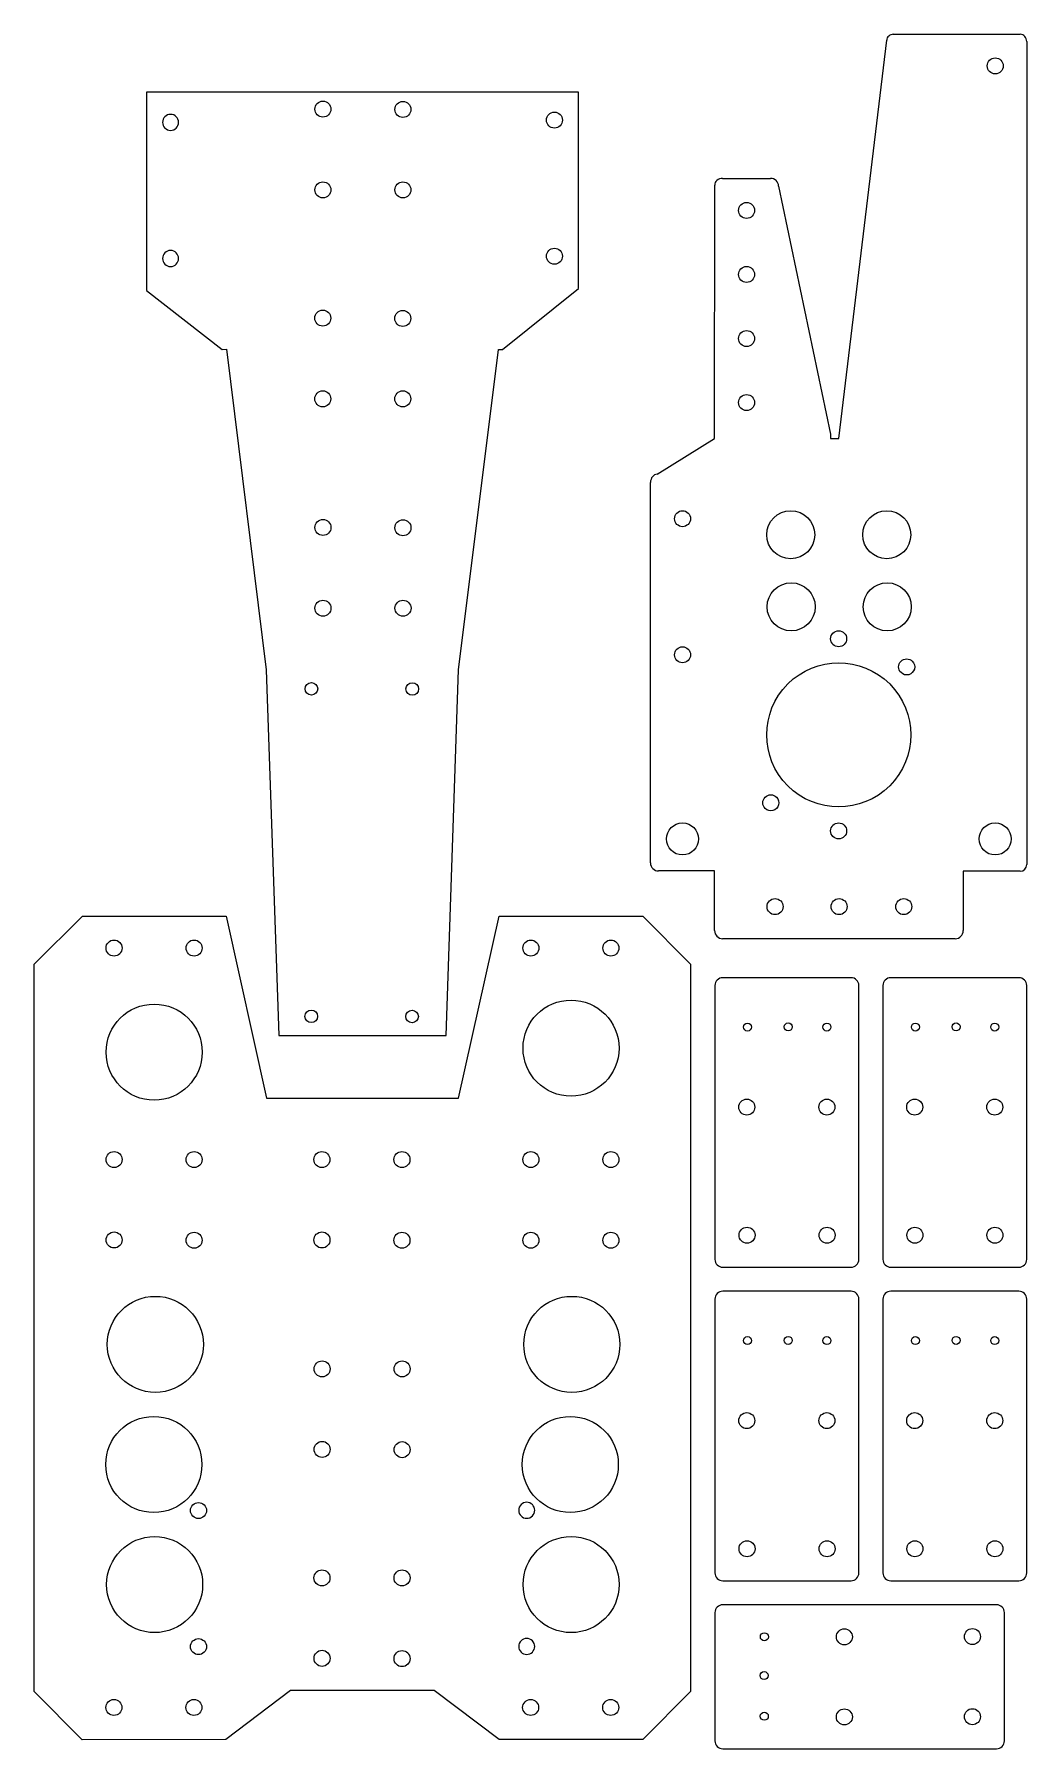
# Model space of a CAD drawing. Extents: x 0 to 15.5, y 0.9 to 27.6.
import ezdxf

# ---------------------------------------------------------------- set-up
doc = ezdxf.new("R2010")
doc.units = 0
doc.header["$MEASUREMENT"] = 0
doc.layers.get('0').update_dxf_attribs({"linetype": 'CONTINUOUS'})

msp = doc.modelspace()

# ---------------------------------------------------------------- linework, layer by layer
at = {"color": 7, "linetype": 'CONTINUOUS'}
for p, q in [((13.416312, 27.619129), (15.397924, 27.619129)), ((12.564236, 21.306629), (13.314236, 27.525379)), ((15.5, 27.507813), (15.5, 25.804688)), ((15.5, 25.804688), (15.5, 21.515625)), ((10.624132, 21.306629), (10.626385, 25.264858)), ((10.749653, 25.369129), (11.499653, 25.369129)), ((11.624653, 25.25), (12.435205, 21.378494)), ((15.5, 21.515625), (15.5, 16.3125)), ((9.727636, 20.75), (10.624132, 21.306629)), ((12.435205, 21.378494), (12.437153, 21.369129)), ((12.437153, 21.369129), (12.437153, 21.306629)), ((12.437153, 21.306629), (12.564236, 21.306629)), ((9.624132, 20.431629), (9.624132, 20.620971)), ((9.624132, 14.681629), (9.624132, 20.431629)), ((15.5, 16.3125), (15.5, 14.655438)), ((10.624132, 14.556629), (9.749132, 14.556629)), ((10.626073, 13.625), (10.624132, 14.556629)), ((15.397924, 14.553362), (14.505208, 14.553362)), ((14.505208, 14.553362), (14.508886, 13.625)), ((14.383886, 13.5), (10.751073, 13.5))]:
    msp.add_line(p, q, dxfattribs=at)
for points in [[(15.008886, 27, -1), (15.008886, 27.25, -1)], [(4.507689, 26.325677, -1), (4.507689, 26.575677, -1)], [(5.882133, 26.446026, -1), (5.632133, 26.446026, -1)], [(2.128484, 26.11926, 1), (2.128484, 26.36926, 1)], [(8.123839, 26.154917, -1), (8.123839, 26.404917, -1)], [(4.507689, 25.065378, -1), (4.507689, 25.315378, -1)], [(5.757689, 25.065378, -1), (5.757689, 25.315378, -1)], [(10.999653, 24.869129, -1), (11.249653, 24.869129, -1)], [(2.128484, 23.993843, 1), (2.128484, 24.243843, 1)], [(8.123839, 24.0295, -1), (8.123839, 24.2795, -1)], [(10.999653, 23.869129, -1), (11.249653, 23.869129, -1)], [(4.505606, 23.063177, -1), (4.505606, 23.313177, -1)], [(5.88005, 23.183526, -1), (5.63005, 23.183526, -1)], [(10.999653, 22.869129, -1), (11.249653, 22.869129, -1)], [(4.505606, 21.802878, -1), (4.505606, 22.052878, -1)], [(5.755606, 21.802878, -1), (5.755606, 22.052878, -1)], [(10.999653, 21.869129, -1), (11.249653, 21.869129, -1)], [(10.124132, 19.931629, -1), (10.124132, 20.181629, -1)], [(11.814236, 19.431629, -1), (11.814236, 20.181629, -1)], [(13.314236, 19.431629, -1), (13.314236, 20.181629, -1)], [(4.508662, 19.794427, -1), (4.508662, 20.044427, -1)], [(5.883106, 19.914776, -1), (5.633106, 19.914776, -1)], [(11.821386, 18.305556, -1), (11.821386, 19.055556, -1)], [(13.321386, 18.305556, -1), (13.321386, 19.055556, -1)], [(4.508662, 18.534128, -1), (4.508662, 18.784128, -1)], [(5.758662, 18.534128, -1), (5.758662, 18.784128, -1)], [(12.562705, 18.057292, -1), (12.562705, 18.307292, -1)], [(10.124132, 17.806629, -1), (10.124132, 18.056629, -1)], [(11.768741, 15.886134, -1), (13.359731, 17.477124, -1)], [(13.536508, 17.653901, -1), (13.713285, 17.830677, -1)], [(4.427313, 17.400309, -1), (4.230463, 17.400309, -1)], [(6.001422, 17.398159, -1), (5.804571, 17.398159, -1)], [(11.415188, 15.53258, -1), (11.591964, 15.709357, -1)], [(10.124132, 14.806629, -1), (10.124132, 15.306629, -1)], [(12.562705, 15.057292, -1), (12.562705, 15.307292, -1)], [(15.006944, 14.806629, -1), (15.006944, 15.306629, -1)], [(11.569129, 13.875, -1), (11.569129, 14.125, -1)], [(12.569129, 13.875, -1), (12.569129, 14.125, -1)], [(13.579545, 13.875, -1), (13.579545, 14.125, -1)], [(1.24554, 13.478657, -1), (1.24554, 13.228657, -1)], [(2.49554, 13.478657, -1), (2.49554, 13.228657, -1)], [(7.755397, 13.478657, -1), (7.755397, 13.228657, -1)], [(9.005397, 13.478657, -1), (9.005397, 13.228657, -1)], [(10.753599, 8.370444), (12.756123, 8.370444, 0.414223), (12.878241, 8.492561), (12.878241, 12.768355, 0.414223), (12.756123, 12.890472), (10.753599, 12.890472, 0.414223), (10.631482, 12.768355), (10.631482, 8.492561, 0.414223)], [(13.375358, 8.370444), (15.377882, 8.370444, 0.414223), (15.5, 8.492561), (15.5, 12.768355, 0.414223), (15.377882, 12.890472), (13.375358, 12.890472, 0.414223), (13.253241, 12.768355), (13.253241, 8.492561, 0.414223)], [(1.122476, 11.728657, -1), (2.622476, 11.728657, -1)], [(4.424097, 12.287141, -1), (4.227246, 12.287141, -1)], [(5.998205, 12.28499, -1), (5.801355, 12.28499, -1)], [(7.633279, 11.791157, -1), (9.133279, 11.791157, -1)], [(11.139049, 12.182527, -1), (11.139049, 12.057527, -1)], [(11.77436, 12.185845, -1), (11.77436, 12.060845, -1)], [(12.378241, 12.182426, -1), (12.378241, 12.057426, -1)], [(13.760808, 12.182527, -1), (13.760808, 12.057527, -1)], [(14.396119, 12.185845, -1), (14.396119, 12.060845, -1)], [(15, 12.182426, -1), (15, 12.057426, -1)], [(11.128241, 10.995444, -1), (11.128241, 10.745444, -1)], [(12.378241, 10.995444, -1), (12.378241, 10.745444, -1)], [(13.75, 10.995444, -1), (13.75, 10.745444, -1)], [(15, 10.995444, -1), (15, 10.745444, -1)], [(1.246487, 10.176456, -1), (1.246487, 9.926456, -1)], [(2.496487, 10.176456, -1), (2.496487, 9.926456, -1)], [(4.492499, 10.176456, -1), (4.492499, 9.926456, -1)], [(5.742499, 10.176456, -1), (5.742499, 9.926456, -1)], [(7.755397, 10.176456, -1), (7.755397, 9.926456, -1)], [(9.005397, 10.176456, -1), (9.005397, 9.926456, -1)], [(1.122043, 8.795808, -1), (1.372043, 8.795808, -1)], [(2.496487, 8.916157, -1), (2.496487, 8.666157, -1)], [(4.368056, 8.795808, -1), (4.618056, 8.795808, -1)], [(5.742499, 8.916157, -1), (5.742499, 8.666157, -1)], [(7.755397, 8.916157, -1), (7.755397, 8.666157, -1)], [(9.005397, 8.916157, -1), (9.005397, 8.666157, -1)], [(11.131482, 8.745444, -1), (11.131482, 8.995444, -1)], [(12.381482, 8.745444, -1), (12.381482, 8.995444, -1)], [(13.753241, 8.745444, -1), (13.753241, 8.995444, -1)], [(15.003241, 8.745444, -1), (15.003241, 8.995444, -1)], [(1.140625, 7.166157, -1), (2.640625, 7.166157, -1)], [(7.645228, 7.166157, -1), (9.145228, 7.166157, -1)], [(10.753599, 3.475416), (12.756123, 3.475416, 0.414223), (12.878241, 3.597533), (12.878241, 7.873326, 0.414223), (12.756123, 7.995444), (10.753599, 7.995444, 0.414223), (10.631482, 7.873326), (10.631482, 3.597533, 0.414223)], [(13.375358, 3.475416), (15.377882, 3.475416, 0.414223), (15.5, 3.597533), (15.5, 7.873326, 0.414223), (15.377882, 7.995444), (13.375358, 7.995444, 0.414223), (13.253241, 7.873326), (13.253241, 3.597533, 0.414223)], [(11.139049, 7.287498, -1), (11.139049, 7.162498, -1)], [(11.77436, 7.290817, -1), (11.77436, 7.165817, -1)], [(12.378241, 7.287398, -1), (12.378241, 7.162398, -1)], [(13.760808, 7.287498, -1), (13.760808, 7.162498, -1)], [(14.396119, 7.290817, -1), (14.396119, 7.165817, -1)], [(15, 7.287398, -1), (15, 7.162398, -1)], [(4.495555, 6.907706, -1), (4.495555, 6.657706, -1)], [(5.745555, 6.907706, -1), (5.745555, 6.657706, -1)], [(1.117042, 5.291157, -1), (2.617042, 5.291157, -1)], [(7.621644, 5.291157, -1), (9.121644, 5.291157, -1)], [(11.128241, 6.100416, -1), (11.128241, 5.850416, -1)], [(12.378241, 6.100416, -1), (12.378241, 5.850416, -1)], [(13.75, 6.100416, -1), (13.75, 5.850416, -1)], [(15, 6.100416, -1), (15, 5.850416, -1)], [(4.371112, 5.527058, -1), (4.621112, 5.527058, -1)], [(5.745555, 5.647407, -1), (5.745555, 5.397407, -1)], [(2.564822, 4.697432, -1), (2.564822, 4.447432, -1)], [(7.69046, 4.70037, 1), (7.69046, 4.45037, 1)], [(1.129676, 3.416157, -1), (2.629676, 3.416157, -1)], [(7.634278, 3.416157, -1), (9.134278, 3.416157, -1)], [(11.131482, 3.850416, -1), (11.131482, 4.100416, -1)], [(12.381482, 3.850416, -1), (12.381482, 4.100416, -1)], [(13.753241, 3.850416, -1), (13.753241, 4.100416, -1)], [(15.003241, 3.850416, -1), (15.003241, 4.100416, -1)], [(4.493472, 3.645206, -1), (4.493472, 3.395206, -1)], [(5.743472, 3.645206, -1), (5.743472, 3.395206, -1)], [(15.15151, 0.975774), (15.15151, 2.978298, 0.414223), (15.029392, 3.100416), (10.753599, 3.100416, 0.414223), (10.631482, 2.978298), (10.631482, 0.975774, 0.414223), (10.753599, 0.853657), (15.029392, 0.853657, 0.414223)], [(12.52651, 2.600416, -1), (12.77651, 2.600416, -1)], [(14.77651, 2.603657, -1), (14.52651, 2.603657, -1)], [(2.564822, 2.572016, -1), (2.564822, 2.322016, -1)], [(7.69046, 2.574954, 1), (7.69046, 2.324954, 1)], [(11.339528, 2.600416, -1), (11.464528, 2.600416, -1)], [(4.369028, 2.264558, -1), (4.619028, 2.264558, -1)], [(5.743472, 2.384907, -1), (5.743472, 2.134907, -1)], [(11.336109, 1.996535, -1), (11.461109, 1.996535, -1)], [(1.243609, 1.622407, -1), (1.243609, 1.372407, -1)], [(2.493609, 1.622407, -1), (2.493609, 1.372407, -1)], [(7.752519, 1.622407, -1), (7.752519, 1.372407, -1)], [(9.002519, 1.622407, -1), (9.002519, 1.372407, -1)], [(11.339427, 1.361224, -1), (11.464427, 1.361224, -1)], [(12.52651, 1.350416, -1), (12.77651, 1.350416, -1)], [(14.77651, 1.353657, -1), (14.52651, 1.353657, -1)]]:
    msp.add_lwpolyline(points, format="xyb", close=True, dxfattribs=at)
for points in [[(6.432087, 11.989549), (6.623202, 17.698211), (7.248202, 22.698211), (7.310702, 22.698211), (8.498839, 23.652326), (8.498839, 26.717764), (1.751161, 26.717764), (1.753484, 23.619607), (2.935702, 22.698211), (3.001161, 22.701416), (3.623202, 17.698211), (3.817913, 11.989549)], [(0.75, 0.994282), (0, 1.744282), (0, 13.103657), (0.751305, 13.853657), (2.99554, 13.853657), (3.62796, 11.012374), (6.62796, 11.012374), (7.261162, 13.853657), (9.505397, 13.853657), (10.25, 13.103657), (10.25, 1.744282), (9.502519, 0.997407), (7.258284, 0.997407), (6.243472, 1.759907), (3.999237, 1.759907), (2.993609, 0.997407)]]:
    msp.add_lwpolyline(points, close=True, dxfattribs=at)
for centre, radius, start, end in [((9.749132, 14.681629), 0.125, 180, 270), ((15.397924, 14.655438), 0.102076, 270, 0), ((10.751073, 13.625), 0.125, 180, 270), ((14.383886, 13.625), 0.125, 270, 0)]:
    msp.add_arc(centre, radius, start, end, dxfattribs=at)
for centre, major_axis, ratio, start_param, end_param in [((13.416312, 27.525379), (0.102076, 0), 0.918431, 1.570796327, 3.141592654), ((15.397924, 27.507813), (0, 0.111316), 0.916993, -1.570796327, 0), ((10.749653, 25.264858), (0.123267, 0), 0.845889, 1.570796327, 3.141592654), ((11.499653, 25.25), (0.125, 0), 0.95303, 0, 1.570796327), ((9.727636, 20.620971), (0, 0.129029), 0.802177, 0, 1.570796327)]:
    msp.add_ellipse(centre, major_axis=major_axis, ratio=ratio, start_param=start_param, end_param=end_param, dxfattribs=at)

doc.saveas('drawing.dxf')
